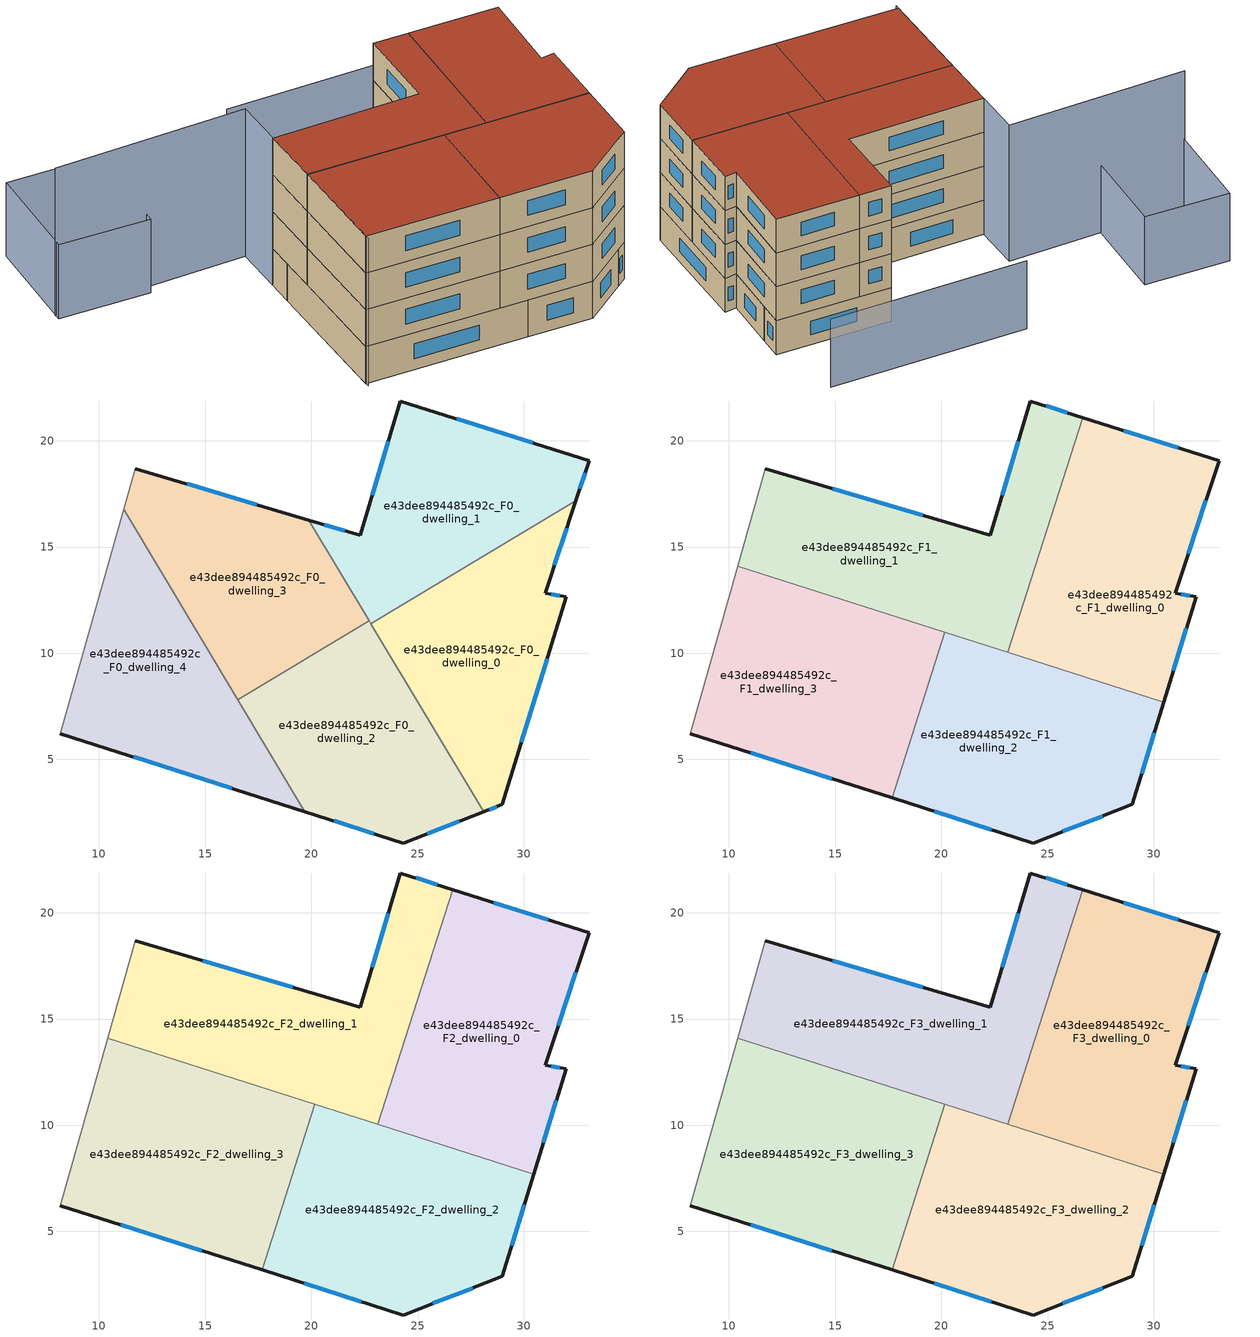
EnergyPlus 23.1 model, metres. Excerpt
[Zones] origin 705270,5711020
e43dee894485492c_F0_dwelling_0
 floor ground (EU_floor_Construction): 32.45,17.18 31,12.83 31.99,12.66 28.99,2.88 28.1,2.54 22.79,11.39 z0
 wall outside (EU_wall_Construction): 28.1,2.54 28.99,2.88 31.99,12.66 31,12.83 32.45,17.18 z0:3
 wall to e43dee894485492c_F0_dwelling_1 (EU_wall_Construction): 32.45,17.18 22.79,11.39 z0:3
 wall to e43dee894485492c_F0_dwelling_2 (EU_wall_Construction): 22.79,11.39 28.1,2.54 z0:3
 window (EU_Window_Construction): 29.89,5.81 31.09,9.73 / 28.37,2.64 28.72,2.78 / 31.43,14.13 32.01,15.88 / 31.69,12.71 31.3,12.78 z0.9:2.1
e43dee894485492c_F0_dwelling_1
 floor ground (EU_floor_Construction): 33.07,19.06 32.45,17.18 22.79,11.39 19.87,16.27 22.29,15.55 24.19,21.87 z0
 wall outside (EU_wall_Construction): 32.45,17.18 33.07,19.06 24.19,21.87 22.29,15.55 19.87,16.27 z0:3
 wall to e43dee894485492c_F0_dwelling_3 (EU_wall_Construction): 19.87,16.27 22.72,11.52 z0:3
 wall to e43dee894485492c_F0_dwelling_2 (EU_wall_Construction): 22.72,11.52 22.79,11.4 z0:3
 window (EU_Window_Construction): 21.57,15.77 20.6,16.05 / 23.62,19.98 22.86,17.44 / 30.41,19.9 26.85,21.03 / 32.64,17.74 32.89,18.5 z0.9:2.1
e43dee894485492c_F0_dwelling_2
 floor ground (EU_floor_Construction): 22.72,11.52 28.1,2.54 24.32,1.07 19.69,2.55 16.53,7.81 z0
 wall outside (EU_wall_Construction): 19.69,2.55 24.32,1.07 28.1,2.54 z0:3
 wall to e43dee894485492c_F0_dwelling_3 (EU_wall_Construction): 22.72,11.52 16.53,7.81 z0:3
 wall to e43dee894485492c_F0_dwelling_4 (EU_wall_Construction): 16.53,7.81 19.69,2.55 z0:3
 window (EU_Window_Construction): 25.45,1.51 26.97,2.1 / 21.07,2.1 22.94,1.51 z0.9:2.1
e43dee894485492c_F0_dwelling_3
 floor ground (EU_floor_Construction): 19.87,16.27 22.72,11.52 16.53,7.81 11.16,16.77 11.71,18.7 z0
 wall outside (EU_wall_Construction): 19.87,16.27 11.71,18.7 z0:3
 wall adiabatic (EU_wall_Construction): 11.71,18.7 11.16,16.77 z0:3
 wall to e43dee894485492c_F0_dwelling_4 (EU_wall_Construction): 11.16,16.77 16.53,7.81 z0:3
 window (EU_Window_Construction): 17.43,17 14.15,17.97 z0.9:2.1
e43dee894485492c_F0_dwelling_4
 floor ground (EU_floor_Construction): 11.16,16.77 19.69,2.55 8.18,6.21 z0
 wall outside (EU_wall_Construction): 8.18,6.21 19.69,2.55 z0:3
 wall adiabatic (EU_wall_Construction): 11.16,16.77 8.18,6.21 z0:3
 window (EU_Window_Construction): 11.63,5.12 16.24,3.64 z0.9:2.1
e43dee894485492c_F1_dwelling_0
 floor to e43dee894485492c_F0_dwelling_0 (EU_floor_Construction): 32.45,17.18 31,12.83 31.99,12.66 30.47,7.7 23.72,9.85 23.3,10.55 23.75,11.97 z3
 floor to e43dee894485492c_F0_dwelling_1 (EU_floor_Construction): 33.07,19.06 32.45,17.18 23.75,11.97 26.66,21.09 z3
 floor to e43dee894485492c_F0_dwelling_2 (EU_floor_Construction): 23.3,10.55 23.72,9.85 23.13,10.04 z3
 wall outside (EU_wall_Construction): 30.47,7.7 31.99,12.66 31,12.83 33.07,19.06 26.66,21.09 z3:6
 wall to e43dee894485492c_F1_dwelling_1 (EU_wall_Construction): 26.66,21.09 23.13,10.04 z3:6
 wall to e43dee894485492c_F1_dwelling_2 (EU_wall_Construction): 23.13,10.04 30.47,7.7 z3:6
 window (EU_Window_Construction): 31.69,12.71 31.3,12.78 / 30.93,9.18 31.54,11.17 / 31.15,19.67 28.58,20.48 / 31.62,14.69 32.45,17.19 z3.9:5.1
e43dee894485492c_F1_dwelling_1
 floor to e43dee894485492c_F0_dwelling_1 (EU_floor_Construction): 26.66,21.09 23.75,11.97 22.79,11.39 19.87,16.27 22.29,15.55 24.19,21.87 z3
 floor to e43dee894485492c_F0_dwelling_0 (EU_floor_Construction): 23.75,11.97 23.3,10.55 22.79,11.39 z3
 floor to e43dee894485492c_F0_dwelling_2 (EU_floor_Construction): 22.72,11.52 23.3,10.55 23.13,10.04 21.24,10.64 z3
 floor to e43dee894485492c_F0_dwelling_4 (EU_floor_Construction): 11.16,16.77 13.32,13.16 10.41,14.09 z3
 floor to e43dee894485492c_F0_dwelling_3 (EU_floor_Construction): 19.87,16.27 22.72,11.52 21.24,10.64 13.32,13.16 11.16,16.77 11.71,18.7 z3
 wall outside (EU_wall_Construction): 26.66,21.09 24.19,21.87 22.29,15.55 11.71,18.7 z3:6
 wall adiabatic (EU_wall_Construction): 11.71,18.7 10.41,14.09 z3:6
 wall to e43dee894485492c_F1_dwelling_3 (EU_wall_Construction): 10.41,14.09 20.17,10.98 z3:6
 wall to e43dee894485492c_F1_dwelling_2 (EU_wall_Construction): 20.17,10.98 23.13,10.04 z3:6
 window (EU_Window_Construction): 19.12,16.49 14.88,17.75 / 23.62,19.98 22.86,17.44 / 25.92,21.33 24.93,21.64 z3.9:5.1
e43dee894485492c_F1_dwelling_2
 floor to e43dee894485492c_F0_dwelling_2 (EU_floor_Construction): 23.72,9.85 28.1,2.54 24.32,1.07 19.68,2.55 18.24,4.95 19.78,9.76 21.24,10.64 z3
 floor to e43dee894485492c_F0_dwelling_0 (EU_floor_Construction): 30.47,7.7 28.99,2.88 28.1,2.54 23.72,9.85 z3
 floor to e43dee894485492c_F0_dwelling_3 (EU_floor_Construction): 21.24,10.64 19.78,9.76 20.17,10.98 z3
 floor to e43dee894485492c_F0_dwelling_4 (EU_floor_Construction): 18.24,4.95 19.68,2.55 17.68,3.18 z3
 wall outside (EU_wall_Construction): 17.68,3.18 24.32,1.07 28.99,2.88 30.47,7.7 z3:6
 wall to e43dee894485492c_F1_dwelling_3 (EU_wall_Construction): 20.17,10.98 17.68,3.18 z3:6
 window (EU_Window_Construction): 25.72,1.61 27.59,2.34 / 19.67,2.55 22.34,1.7 / 29.43,4.32 30.03,6.26 z3.9:5.1
e43dee894485492c_F1_dwelling_3
 floor to e43dee894485492c_F0_dwelling_4 (EU_floor_Construction): 13.32,13.16 18.24,4.95 17.68,3.18 8.18,6.21 10.41,14.09 z3
 floor to e43dee894485492c_F0_dwelling_2 (EU_floor_Construction): 19.78,9.76 18.24,4.95 16.53,7.81 z3
 floor to e43dee894485492c_F0_dwelling_3 (EU_floor_Construction): 20.17,10.98 19.78,9.76 16.53,7.81 13.32,13.16 z3
 wall outside (EU_wall_Construction): 8.18,6.21 17.68,3.18 z3:6
 wall adiabatic (EU_wall_Construction): 10.41,14.09 8.18,6.21 z3:6
 window (EU_Window_Construction): 11.03,5.31 14.84,4.09 z3.9:5.1
e43dee894485492c_F2_dwelling_0
 floor to e43dee894485492c_F1_dwelling_0 (EU_floor_Construction): 33.07,19.06 31,12.83 31.99,12.66 30.47,7.7 23.13,10.04 26.66,21.09 z6
 wall outside (EU_wall_Construction): 30.47,7.7 31.99,12.66 31,12.83 33.07,19.06 26.66,21.09 z6:9
 wall to e43dee894485492c_F2_dwelling_1 (EU_wall_Construction): 26.66,21.09 23.13,10.04 z6:9
 wall to e43dee894485492c_F2_dwelling_2 (EU_wall_Construction): 23.13,10.04 30.47,7.7 z6:9
 window (EU_Window_Construction): 31.69,12.71 31.3,12.78 / 30.93,9.18 31.54,11.17 / 31.15,19.67 28.58,20.48 / 31.62,14.69 32.45,17.19 z6.9:8.1
e43dee894485492c_F2_dwelling_1
 floor to e43dee894485492c_F1_dwelling_1 (EU_floor_Construction): 26.66,21.09 23.13,10.04 10.41,14.09 11.71,18.7 22.29,15.55 24.19,21.87 z6
 wall outside (EU_wall_Construction): 26.66,21.09 24.19,21.87 22.29,15.55 11.71,18.7 z6:9
 wall adiabatic (EU_wall_Construction): 11.71,18.7 10.41,14.09 z6:9
 wall to e43dee894485492c_F2_dwelling_3 (EU_wall_Construction): 10.41,14.09 20.17,10.98 z6:9
 wall to e43dee894485492c_F2_dwelling_2 (EU_wall_Construction): 20.17,10.98 23.13,10.04 z6:9
 window (EU_Window_Construction): 19.12,16.49 14.88,17.75 / 23.62,19.98 22.86,17.44 / 25.92,21.33 24.93,21.64 z6.9:8.1
e43dee894485492c_F2_dwelling_2
 floor to e43dee894485492c_F1_dwelling_2 (EU_floor_Construction): 30.47,7.7 28.99,2.88 24.32,1.07 17.68,3.18 20.17,10.98 z6
 wall outside (EU_wall_Construction): 17.68,3.18 24.32,1.07 28.99,2.88 30.47,7.7 z6:9
 wall to e43dee894485492c_F2_dwelling_3 (EU_wall_Construction): 20.17,10.98 17.68,3.18 z6:9
 window (EU_Window_Construction): 25.72,1.61 27.59,2.34 / 19.67,2.55 22.34,1.7 / 29.43,4.32 30.03,6.26 z6.9:8.1
e43dee894485492c_F2_dwelling_3
 floor to e43dee894485492c_F1_dwelling_3 (EU_floor_Construction): 20.17,10.98 17.68,3.18 8.18,6.21 10.41,14.09 z6
 wall outside (EU_wall_Construction): 8.18,6.21 17.68,3.18 z6:9
 wall adiabatic (EU_wall_Construction): 10.41,14.09 8.18,6.21 z6:9
 window (EU_Window_Construction): 11.03,5.31 14.84,4.09 z6.9:8.1
e43dee894485492c_F3_dwelling_0
 floor to e43dee894485492c_F2_dwelling_0 (EU_floor_Construction): 33.07,19.06 31,12.83 31.99,12.66 30.47,7.7 23.13,10.04 26.66,21.09 z9
 wall outside (EU_wall_Construction): 30.47,7.7 31.99,12.66 31,12.83 33.07,19.06 26.66,21.09 z9:12
 wall to e43dee894485492c_F3_dwelling_1 (EU_wall_Construction): 26.66,21.09 23.13,10.04 z9:12
 wall to e43dee894485492c_F3_dwelling_2 (EU_wall_Construction): 23.13,10.04 30.47,7.7 z9:12
 window (EU_Window_Construction): 31.69,12.71 31.3,12.78 / 30.93,9.18 31.54,11.17 / 31.15,19.67 28.58,20.48 / 31.62,14.69 32.45,17.19 z9.9:11.1
 roof outside (EU_roof_Construction): 30.47,7.7 31.99,12.66 31,12.83 33.07,19.06 26.66,21.09 23.13,10.04 z12
e43dee894485492c_F3_dwelling_1
 floor to e43dee894485492c_F2_dwelling_1 (EU_floor_Construction): 26.66,21.09 23.13,10.04 10.41,14.09 11.71,18.7 22.29,15.55 24.19,21.87 z9
 wall outside (EU_wall_Construction): 26.66,21.09 24.19,21.87 22.29,15.55 11.71,18.7 z9:12
 wall adiabatic (EU_wall_Construction): 11.71,18.7 10.41,14.09 z9:12
 wall to e43dee894485492c_F3_dwelling_3 (EU_wall_Construction): 10.41,14.09 20.17,10.98 z9:12
 wall to e43dee894485492c_F3_dwelling_2 (EU_wall_Construction): 20.17,10.98 23.13,10.04 z9:12
 window (EU_Window_Construction): 19.12,16.49 14.88,17.75 / 23.62,19.98 22.86,17.44 / 25.92,21.33 24.93,21.64 z9.9:11.1
 roof outside (EU_roof_Construction): 23.13,10.04 26.66,21.09 24.19,21.87 22.29,15.55 11.71,18.7 10.41,14.09 z12
e43dee894485492c_F3_dwelling_2
 floor to e43dee894485492c_F2_dwelling_2 (EU_floor_Construction): 30.47,7.7 28.99,2.88 24.32,1.07 17.68,3.18 20.17,10.98 z9
 wall outside (EU_wall_Construction): 17.68,3.18 24.32,1.07 28.99,2.88 30.47,7.7 z9:12
 wall to e43dee894485492c_F3_dwelling_3 (EU_wall_Construction): 20.17,10.98 17.68,3.18 z9:12
 window (EU_Window_Construction): 25.72,1.61 27.59,2.34 / 19.67,2.55 22.34,1.7 / 29.43,4.32 30.03,6.26 z9.9:11.1
 roof outside (EU_roof_Construction): 28.99,2.88 30.47,7.7 20.17,10.98 17.68,3.18 24.32,1.07 z12
e43dee894485492c_F3_dwelling_3
 floor to e43dee894485492c_F2_dwelling_3 (EU_floor_Construction): 20.17,10.98 17.68,3.18 8.18,6.21 10.41,14.09 z9
 wall outside (EU_wall_Construction): 8.18,6.21 17.68,3.18 z9:12
 wall adiabatic (EU_wall_Construction): 10.41,14.09 8.18,6.21 z9:12
 window (EU_Window_Construction): 11.03,5.31 14.84,4.09 z9.9:11.1
 roof outside (EU_roof_Construction): 17.68,3.18 20.17,10.98 10.41,14.09 8.18,6.21 z12
shading: -1.13,26.34 12.76,22.42 / 12.76,22.42 8.1,5.94 z0:12; 33.08,24.73 17.81,29.36 / 7.83,31.4 5.3,23.77 / 5.3,23.77 -1.19,25.93 / -1.19,25.93 1.34,33.55 / 1.34,33.55 7.83,31.4 z0:6
[Building]
EU S2 Campaign: North Axis=0; Terrain=City; Solar Distribution=FullExterior
[Site:Location]
London: Latitude=51.5; Longitude=-0.5; Time Zone=0; Elevation=25
[SizingPeriod:WeatherFileDays]
AnnualSizingPeriod: Begin Month=1; Begin Day of Month=1; End Month=12; End Day of Month=31; Day of Week for Start Day=Monday; Use Weather File Daylight Saving Period=No; Use Weather File Rain and Snow Indicators=No
[MATERIAL]
EU_InternalMass_Material: Roughness=MediumRough; Thickness=0.1; Conductivity=1; Density=1800; Specific Heat=900; Thermal Absorptance=0.9; Solar Absorptance=0.7; Visible Absorptance=0.7
[MATERIAL:NOMASS] Roughness=MediumRough; Thermal Absorptance=0.9; Solar Absorptance=0.7; Visible Absorptance=0.7
Name | Thermal Resistance
EU_wall_NoMass | 1.04674
EU_roof_NoMass | 4.32442
EU_floor_NoMass | 2.04616
[WINDOWMATERIAL:SIMPLEGLAZINGSYSTEM]
EU_Window_SimpleGlazing: UFactor=4.25843; Solar Heat Gain Coefficient=0.85; Visible Transmittance=0.85
[CONSTRUCTION]
EU_wall_Construction: EU_wall_NoMass
EU_roof_Construction: EU_roof_NoMass
EU_floor_Construction: EU_floor_NoMass
EU_InternalMass_Construction: EU_InternalMass_Material
EU_Window_Construction: EU_Window_SimpleGlazing
[ZONE] Type=1; Multiplier=1; Ceiling Height=autocalculate; Floor Area=autocalculate; Part of Total Floor Area=Yes
Name | Volume
e43dee894485492c_F0_dwelling_0 | 198.46
e43dee894485492c_F1_dwelling_0; e43dee894485492c_F2_dwelling_0; e43dee894485492c_F3_dwelling_0 | 248.06
e43dee894485492c_F0_dwelling_1 | 198.445
e43dee894485492c_F1_dwelling_1; e43dee894485492c_F2_dwelling_1; e43dee894485492c_F3_dwelling_1 | 248.066
e43dee894485492c_F0_dwelling_2 | 198.45
e43dee894485492c_F1_dwelling_2; e43dee894485492c_F2_dwelling_2; e43dee894485492c_F3_dwelling_2 | 248.062
e43dee894485492c_F0_dwelling_3 | 198.467
e43dee894485492c_F1_dwelling_3; e43dee894485492c_F2_dwelling_3; e43dee894485492c_F3_dwelling_3 | 248.057
e43dee894485492c_F0_dwelling_4 | 198.454
[INTERNALMASS] Construction=EU_InternalMass_Construction
Name | Zone or ZoneList | Surface Area
e43dee894485492c_F0_dwelling_0_EU_InternalMass | e43dee894485492c_F0_dwelling_0 | 66.1552
e43dee894485492c_F0_dwelling_1_EU_InternalMass | e43dee894485492c_F0_dwelling_1 | 66.1478
e43dee894485492c_F0_dwelling_2_EU_InternalMass | e43dee894485492c_F0_dwelling_2 | 66.1505
e43dee894485492c_F0_dwelling_3_EU_InternalMass | e43dee894485492c_F0_dwelling_3 | 66.1558
e43dee894485492c_F0_dwelling_4_EU_InternalMass | e43dee894485492c_F0_dwelling_4 | 66.1514
e43dee894485492c_F1_dwelling_0_EU_InternalMass | e43dee894485492c_F1_dwelling_0 | 82.6858
e43dee894485492c_F1_dwelling_1_EU_InternalMass | e43dee894485492c_F1_dwelling_1 | 82.6885
e43dee894485492c_F1_dwelling_2_EU_InternalMass | e43dee894485492c_F1_dwelling_2 | 82.6884
e43dee894485492c_F1_dwelling_3_EU_InternalMass | e43dee894485492c_F1_dwelling_3 | 82.6848
e43dee894485492c_F2_dwelling_0_EU_InternalMass | e43dee894485492c_F2_dwelling_0 | 82.6858
e43dee894485492c_F2_dwelling_1_EU_InternalMass | e43dee894485492c_F2_dwelling_1 | 82.6885
e43dee894485492c_F2_dwelling_2_EU_InternalMass | e43dee894485492c_F2_dwelling_2 | 82.6884
e43dee894485492c_F2_dwelling_3_EU_InternalMass | e43dee894485492c_F2_dwelling_3 | 82.6848
e43dee894485492c_F3_dwelling_0_EU_InternalMass | e43dee894485492c_F3_dwelling_0 | 82.6858
e43dee894485492c_F3_dwelling_1_EU_InternalMass | e43dee894485492c_F3_dwelling_1 | 82.6885
e43dee894485492c_F3_dwelling_2_EU_InternalMass | e43dee894485492c_F3_dwelling_2 | 82.6884
e43dee894485492c_F3_dwelling_3_EU_InternalMass | e43dee894485492c_F3_dwelling_3 | 82.6848
[OTHEREQUIPMENT] Fuel Type=Electricity; Design Level Calculation Method=Watts/Area; Power per Zone Floor Area=1; Fraction Latent=0; Fraction Radiant=0; Fraction Lost=0; Carbon Dioxide Generation Rate=0; EndUse Subcategory=EU_Step8_InternalGains
Name | Zone or ZoneList or Space or SpaceList | Schedule
EU_Step8_InternalGain_e43dee894485492c_F0_dwelling_0_f000 | e43dee894485492c_F0_dwelling_0 | EU_Step8_GainSchedule_e43dee894485492c_F0_dwelling_0_f000
EU_Step8_InternalGain_e43dee894485492c_F0_dwelling_1_f000 | e43dee894485492c_F0_dwelling_1 | EU_Step8_GainSchedule_e43dee894485492c_F0_dwelling_1_f000
EU_Step8_InternalGain_e43dee894485492c_F0_dwelling_2_f000 | e43dee894485492c_F0_dwelling_2 | EU_Step8_GainSchedule_e43dee894485492c_F0_dwelling_2_f000
EU_Step8_InternalGain_e43dee894485492c_F0_dwelling_3_f000 | e43dee894485492c_F0_dwelling_3 | EU_Step8_GainSchedule_e43dee894485492c_F0_dwelling_3_f000
EU_Step8_InternalGain_e43dee894485492c_F0_dwelling_4_f000 | e43dee894485492c_F0_dwelling_4 | EU_Step8_GainSchedule_e43dee894485492c_F0_dwelling_4_f000
EU_Step8_InternalGain_e43dee894485492c_F1_dwelling_0_f000 | e43dee894485492c_F1_dwelling_0 | EU_Step8_GainSchedule_e43dee894485492c_F1_dwelling_0_f000
EU_Step8_InternalGain_e43dee894485492c_F1_dwelling_1_f000 | e43dee894485492c_F1_dwelling_1 | EU_Step8_GainSchedule_e43dee894485492c_F1_dwelling_1_f000
EU_Step8_InternalGain_e43dee894485492c_F1_dwelling_2_f000 | e43dee894485492c_F1_dwelling_2 | EU_Step8_GainSchedule_e43dee894485492c_F1_dwelling_2_f000
EU_Step8_InternalGain_e43dee894485492c_F1_dwelling_3_f000 | e43dee894485492c_F1_dwelling_3 | EU_Step8_GainSchedule_e43dee894485492c_F1_dwelling_3_f000
EU_Step8_InternalGain_e43dee894485492c_F2_dwelling_0_f000 | e43dee894485492c_F2_dwelling_0 | EU_Step8_GainSchedule_e43dee894485492c_F2_dwelling_0_f000
EU_Step8_InternalGain_e43dee894485492c_F2_dwelling_1_f000 | e43dee894485492c_F2_dwelling_1 | EU_Step8_GainSchedule_e43dee894485492c_F2_dwelling_1_f000
EU_Step8_InternalGain_e43dee894485492c_F2_dwelling_2_f000 | e43dee894485492c_F2_dwelling_2 | EU_Step8_GainSchedule_e43dee894485492c_F2_dwelling_2_f000
EU_Step8_InternalGain_e43dee894485492c_F2_dwelling_3_f000 | e43dee894485492c_F2_dwelling_3 | EU_Step8_GainSchedule_e43dee894485492c_F2_dwelling_3_f000
EU_Step8_InternalGain_e43dee894485492c_F3_dwelling_0_f000 | e43dee894485492c_F3_dwelling_0 | EU_Step8_GainSchedule_e43dee894485492c_F3_dwelling_0_f000
EU_Step8_InternalGain_e43dee894485492c_F3_dwelling_1_f000 | e43dee894485492c_F3_dwelling_1 | EU_Step8_GainSchedule_e43dee894485492c_F3_dwelling_1_f000
EU_Step8_InternalGain_e43dee894485492c_F3_dwelling_2_f000 | e43dee894485492c_F3_dwelling_2 | EU_Step8_GainSchedule_e43dee894485492c_F3_dwelling_2_f000
EU_Step8_InternalGain_e43dee894485492c_F3_dwelling_3_f000 | e43dee894485492c_F3_dwelling_3 | EU_Step8_GainSchedule_e43dee894485492c_F3_dwelling_3_f000
[ZONEVENTILATION:DESIGNFLOWRATE] Schedule=EU_AlwaysOn; Design Flow Rate Calculation Method=AirChanges/Hour; Air Changes per Hour=0.488719; Ventilation Type=Natural; Fan Pressure Rise=0; Fan Total Efficiency=1; Constant Term Coefficient=1; Temperature Term Coefficient=0; Velocity Term Coefficient=0; Velocity Squared Term Coefficient=0; Minimum Indoor Temperature=-100; Maximum Indoor Temperature=100; Delta Temperature=-100; Minimum Outdoor Temperature=-100; Maximum Outdoor Temperature=100; Maximum Wind Speed=40
Name | Zone or ZoneList or Space or SpaceList
EU_ConstantAir_e43dee894485492c_F0_dwelling_0 | e43dee894485492c_F0_dwelling_0
EU_ConstantAir_e43dee894485492c_F0_dwelling_1 | e43dee894485492c_F0_dwelling_1
EU_ConstantAir_e43dee894485492c_F0_dwelling_2 | e43dee894485492c_F0_dwelling_2
EU_ConstantAir_e43dee894485492c_F0_dwelling_3 | e43dee894485492c_F0_dwelling_3
EU_ConstantAir_e43dee894485492c_F0_dwelling_4 | e43dee894485492c_F0_dwelling_4
EU_ConstantAir_e43dee894485492c_F1_dwelling_0 | e43dee894485492c_F1_dwelling_0
EU_ConstantAir_e43dee894485492c_F1_dwelling_1 | e43dee894485492c_F1_dwelling_1
EU_ConstantAir_e43dee894485492c_F1_dwelling_2 | e43dee894485492c_F1_dwelling_2
EU_ConstantAir_e43dee894485492c_F1_dwelling_3 | e43dee894485492c_F1_dwelling_3
EU_ConstantAir_e43dee894485492c_F2_dwelling_0 | e43dee894485492c_F2_dwelling_0
EU_ConstantAir_e43dee894485492c_F2_dwelling_1 | e43dee894485492c_F2_dwelling_1
EU_ConstantAir_e43dee894485492c_F2_dwelling_2 | e43dee894485492c_F2_dwelling_2
EU_ConstantAir_e43dee894485492c_F2_dwelling_3 | e43dee894485492c_F2_dwelling_3
EU_ConstantAir_e43dee894485492c_F3_dwelling_0 | e43dee894485492c_F3_dwelling_0
EU_ConstantAir_e43dee894485492c_F3_dwelling_1 | e43dee894485492c_F3_dwelling_1
EU_ConstantAir_e43dee894485492c_F3_dwelling_2 | e43dee894485492c_F3_dwelling_2
EU_ConstantAir_e43dee894485492c_F3_dwelling_3 | e43dee894485492c_F3_dwelling_3
[HVACTEMPLATE:THERMOSTAT] Constant Heating Setpoint=20; Constant Cooling Setpoint=50
EU_HeatOnly_e43dee894485492c_F0_dwelling_0; EU_HeatOnly_e43dee894485492c_F0_dwelling_1; EU_HeatOnly_e43dee894485492c_F0_dwelling_2; EU_HeatOnly_e43dee894485492c_F0_dwelling_3; EU_HeatOnly_e43dee894485492c_F0_dwelling_4; EU_HeatOnly_e43dee894485492c_F1_dwelling_0; EU_HeatOnly_e43dee894485492c_F1_dwelling_1; EU_HeatOnly_e43dee894485492c_F1_dwelling_2; EU_HeatOnly_e43dee894485492c_F1_dwelling_3; EU_HeatOnly_e43dee894485492c_F2_dwelling_0; EU_HeatOnly_e43dee894485492c_F2_dwelling_1; EU_HeatOnly_e43dee894485492c_F2_dwelling_2; EU_HeatOnly_e43dee894485492c_F2_dwelling_3; EU_HeatOnly_e43dee894485492c_F3_dwelling_0; EU_HeatOnly_e43dee894485492c_F3_dwelling_1; EU_HeatOnly_e43dee894485492c_F3_dwelling_2; EU_HeatOnly_e43dee894485492c_F3_dwelling_3
[HVACTEMPLATE:ZONE:IDEALLOADSAIRSYSTEM] System Availability Schedule=EU_AlwaysOn; Maximum Heating Supply Air Temperature=50; Minimum Cooling Supply Air Temperature=13; Maximum Heating Supply Air Humidity Ratio=0.0156; Minimum Cooling Supply Air Humidity Ratio=0.0077; Heating Limit=NoLimit; Cooling Limit=NoLimit; Heating Availability Schedule=EU_AlwaysOn; Cooling Availability Schedule=EU_CoolingOff; Dehumidification Control Type=ConstantSensibleHeatRatio; Cooling Sensible Heat Ratio=0.7; Dehumidification Setpoint=60; Humidification Control Type=None; Humidification Setpoint=30; Outdoor Air Method=None; Outdoor Air Flow Rate per Person=0.00944; Outdoor Air Flow Rate per Zone Floor Area=0; Outdoor Air Flow Rate per Zone=0; Demand Controlled Ventilation Type=None; Outdoor Air Economizer Type=NoEconomizer; Heat Recovery Type=None; Sensible Heat Recovery Effectiveness=0.7; Latent Heat Recovery Effectiveness=0.65
Name | Template Thermostat
e43dee894485492c_F0_dwelling_0 | EU_HeatOnly_e43dee894485492c_F0_dwelling_0
e43dee894485492c_F0_dwelling_1 | EU_HeatOnly_e43dee894485492c_F0_dwelling_1
e43dee894485492c_F0_dwelling_2 | EU_HeatOnly_e43dee894485492c_F0_dwelling_2
e43dee894485492c_F0_dwelling_3 | EU_HeatOnly_e43dee894485492c_F0_dwelling_3
e43dee894485492c_F0_dwelling_4 | EU_HeatOnly_e43dee894485492c_F0_dwelling_4
e43dee894485492c_F1_dwelling_0 | EU_HeatOnly_e43dee894485492c_F1_dwelling_0
e43dee894485492c_F1_dwelling_1 | EU_HeatOnly_e43dee894485492c_F1_dwelling_1
e43dee894485492c_F1_dwelling_2 | EU_HeatOnly_e43dee894485492c_F1_dwelling_2
e43dee894485492c_F1_dwelling_3 | EU_HeatOnly_e43dee894485492c_F1_dwelling_3
e43dee894485492c_F2_dwelling_0 | EU_HeatOnly_e43dee894485492c_F2_dwelling_0
e43dee894485492c_F2_dwelling_1 | EU_HeatOnly_e43dee894485492c_F2_dwelling_1
e43dee894485492c_F2_dwelling_2 | EU_HeatOnly_e43dee894485492c_F2_dwelling_2
e43dee894485492c_F2_dwelling_3 | EU_HeatOnly_e43dee894485492c_F2_dwelling_3
e43dee894485492c_F3_dwelling_0 | EU_HeatOnly_e43dee894485492c_F3_dwelling_0
e43dee894485492c_F3_dwelling_1 | EU_HeatOnly_e43dee894485492c_F3_dwelling_1
e43dee894485492c_F3_dwelling_2 | EU_HeatOnly_e43dee894485492c_F3_dwelling_2
e43dee894485492c_F3_dwelling_3 | EU_HeatOnly_e43dee894485492c_F3_dwelling_3
[SIZING:ZONE] Zone Cooling Design Supply Air Temperature Input Method=SupplyAirTemperature; Zone Cooling Design Supply Air Temperature=13; Zone Heating Design Supply Air Temperature Input Method=SupplyAirTemperature; Zone Heating Design Supply Air Temperature=50; Zone Cooling Design Supply Air Humidity Ratio=0.008; Zone Heating Design Supply Air Humidity Ratio=0.008; Cooling Design Air Flow Method=DesignDay; Cooling Design Air Flow Rate=0; Cooling Minimum Air Flow per Zone Floor Area=0.000762; Cooling Minimum Air Flow=0; Cooling Minimum Air Flow Fraction=0.2; Heating Design Air Flow Method=DesignDay; Heating Design Air Flow Rate=0; Heating Maximum Air Flow per Zone Floor Area=0.002032; Heating Maximum Air Flow=0.141576; Heating Maximum Air Flow Fraction=0.3; Account for Dedicated Outdoor Air System=No; Dedicated Outdoor Air System Control Strategy=NeutralSupplyAir; Dedicated Outdoor Air Low Setpoint Temperature for Design=autosize; Dedicated Outdoor Air High Setpoint Temperature for Design=autosize; Zone Load Sizing Method=Sensible Load Only No Latent Load; Zone Latent Cooling Design Supply Air Humidity Ratio Input Method=HumidityRatioDifference; Zone Cooling Design Supply Air Humidity Ratio Difference=0.005; Zone Latent Heating Design Supply Air Humidity Ratio Input Method=HumidityRatioDifference; Zone Humidification Design Supply Air Humidity Ratio Difference=0.005
e43dee894485492c_F0_dwelling_0; e43dee894485492c_F0_dwelling_1; e43dee894485492c_F0_dwelling_2; e43dee894485492c_F0_dwelling_3; e43dee894485492c_F0_dwelling_4; e43dee894485492c_F1_dwelling_0; e43dee894485492c_F1_dwelling_1; e43dee894485492c_F1_dwelling_2; e43dee894485492c_F1_dwelling_3; e43dee894485492c_F2_dwelling_0; e43dee894485492c_F2_dwelling_1; e43dee894485492c_F2_dwelling_2; e43dee894485492c_F2_dwelling_3; e43dee894485492c_F3_dwelling_0; e43dee894485492c_F3_dwelling_1; e43dee894485492c_F3_dwelling_2; e43dee894485492c_F3_dwelling_3
[SCHEDULE:CONSTANT]
Name | Hourly Value
EU_AlwaysOn | 1
EU_CoolingOff | 0
[SCHEDULE:FILE] Column Number=1; Rows to Skip at Top=0; Number of Hours of Data=8760; Column Separator=Comma; Interpolate to Timestep=No; Minutes per Item=60; Adjust Schedule for Daylight Savings=Yes
Name | File
EU_Step8_GainSchedule_e43dee894485492c_F0_dwelling_0_f000 | ../../schedules/e43dee894485492c/e43dee894485492c_F0_dwelling_0_f000_gain.csv
EU_Step8_GainSchedule_e43dee894485492c_F0_dwelling_1_f000 | ../../schedules/e43dee894485492c/e43dee894485492c_F0_dwelling_1_f000_gain.csv
EU_Step8_GainSchedule_e43dee894485492c_F0_dwelling_2_f000 | ../../schedules/e43dee894485492c/e43dee894485492c_F0_dwelling_2_f000_gain.csv
EU_Step8_GainSchedule_e43dee894485492c_F0_dwelling_3_f000 | ../../schedules/e43dee894485492c/e43dee894485492c_F0_dwelling_3_f000_gain.csv
EU_Step8_GainSchedule_e43dee894485492c_F0_dwelling_4_f000 | ../../schedules/e43dee894485492c/e43dee894485492c_F0_dwelling_4_f000_gain.csv
EU_Step8_GainSchedule_e43dee894485492c_F1_dwelling_0_f000 | ../../schedules/e43dee894485492c/e43dee894485492c_F1_dwelling_0_f000_gain.csv
EU_Step8_GainSchedule_e43dee894485492c_F1_dwelling_1_f000 | ../../schedules/e43dee894485492c/e43dee894485492c_F1_dwelling_1_f000_gain.csv
EU_Step8_GainSchedule_e43dee894485492c_F1_dwelling_2_f000 | ../../schedules/e43dee894485492c/e43dee894485492c_F1_dwelling_2_f000_gain.csv
EU_Step8_GainSchedule_e43dee894485492c_F1_dwelling_3_f000 | ../../schedules/e43dee894485492c/e43dee894485492c_F1_dwelling_3_f000_gain.csv
EU_Step8_GainSchedule_e43dee894485492c_F2_dwelling_0_f000 | ../../schedules/e43dee894485492c/e43dee894485492c_F2_dwelling_0_f000_gain.csv
EU_Step8_GainSchedule_e43dee894485492c_F2_dwelling_1_f000 | ../../schedules/e43dee894485492c/e43dee894485492c_F2_dwelling_1_f000_gain.csv
EU_Step8_GainSchedule_e43dee894485492c_F2_dwelling_2_f000 | ../../schedules/e43dee894485492c/e43dee894485492c_F2_dwelling_2_f000_gain.csv
EU_Step8_GainSchedule_e43dee894485492c_F2_dwelling_3_f000 | ../../schedules/e43dee894485492c/e43dee894485492c_F2_dwelling_3_f000_gain.csv
EU_Step8_GainSchedule_e43dee894485492c_F3_dwelling_0_f000 | ../../schedules/e43dee894485492c/e43dee894485492c_F3_dwelling_0_f000_gain.csv
EU_Step8_GainSchedule_e43dee894485492c_F3_dwelling_1_f000 | ../../schedules/e43dee894485492c/e43dee894485492c_F3_dwelling_1_f000_gain.csv
EU_Step8_GainSchedule_e43dee894485492c_F3_dwelling_2_f000 | ../../schedules/e43dee894485492c/e43dee894485492c_F3_dwelling_2_f000_gain.csv
EU_Step8_GainSchedule_e43dee894485492c_F3_dwelling_3_f000 | ../../schedules/e43dee894485492c/e43dee894485492c_F3_dwelling_3_f000_gain.csv
